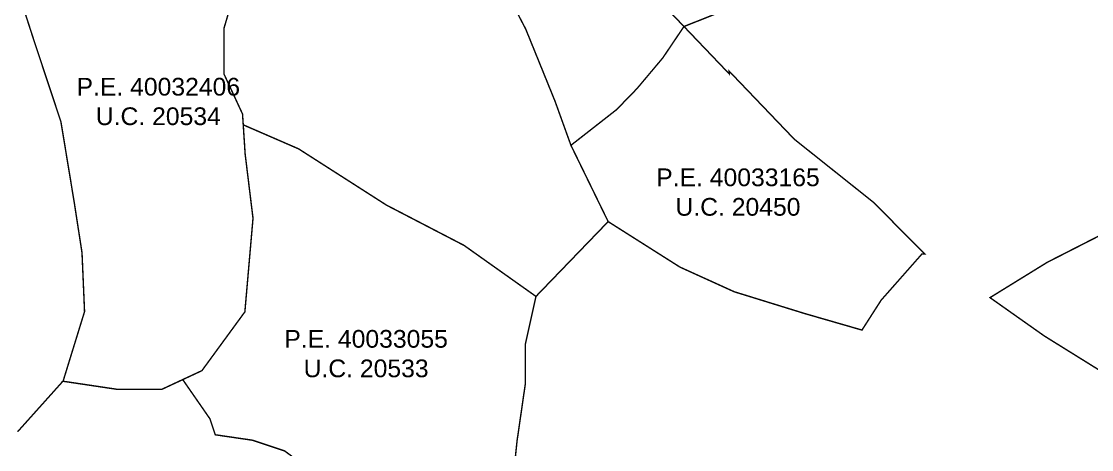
# Model space of a CAD drawing. Header units: metres. Extents: x 561401 to 594056, y 8460144 to 8508504.
# Drawn here: x 586600.1 to 586751.3, y 8502840.9 to 8502901.3 of the extents above; entities that cross this region are included whole.
import ezdxf

# ---------------------------------------------------------------- set-up
doc = ezdxf.new("R2010")
doc.units = ezdxf.units.M
for name, color, linetype in [('1.2. AFECTADOS BASE GRAFICA GORE', 76, 'Continuous'), ('1.2. AFECTADOS BASE GRAFICA SUNARP', 150, 'Continuous'), ('1.2. BASE GRAFICA SUNARP', 150, 'Continuous'), ('1.3 ETIQUETA P.E. Y U.C.', 1, 'Continuous')]:
    doc.layers.add(name, color=color, linetype=linetype)
doc.styles.add('Arial', font='arial.ttf', dxfattribs={"height": 1})

msp = doc.modelspace()

# ---------------------------------------------------------------- linework, layer by layer
at = {"layer": '1.2. AFECTADOS BASE GRAFICA GORE', "color": 64, "linetype": 'Continuous', "lineweight": -3, "const_width": 0.2}
msp.add_lwpolyline([(586682.54, 8502946.85), (586677.18, 8502955.41), (586673.77, 8502963.25), (586672.31, 8502965.07), (586670.24, 8502963.41), (586663.44, 8502958.19), (586657.57, 8502953.32), (586665.97, 8502938.98), (586679.01, 8502919.74), (586690.89, 8502903.57), (586693.71, 8502900.63), (586702.04, 8502903.93), (586707.06, 8502909.7), (586697.85, 8502922.4), (586693.38, 8502929.54), (586688.7, 8502937.01), (586682.54, 8502946.85)], close=True, dxfattribs=at)
at = {"layer": '1.2. AFECTADOS BASE GRAFICA SUNARP', "color": 64, "linetype": 'Continuous', "lineweight": -3, "const_width": 0.2}
for points in [[(586647.22, 8502947.26), (586655.2, 8502930.13), (586663.85, 8502914.64), (586671.35, 8502900.27), (586675.49, 8502890.09), (586677.74, 8502883.86), (586684.18, 8502888.89), (586687.05, 8502891.84), (586690.72, 8502896.2), (586693.71, 8502900.63), (586690.89, 8502903.57), (586679.01, 8502919.74), (586665.97, 8502938.98), (586657.57, 8502953.32), (586647.22, 8502947.26)], [(586624.58, 8502935.96), (586628.38, 8502923.38), (586631.39, 8502909.41), (586628.71, 8502900.35), (586628.71, 8502893.94), (586631.34, 8502888.28), (586631.44, 8502886.75), (586639.26, 8502883.36), (586651.69, 8502875.41), (586662.64, 8502869.73), (586672.8, 8502862.53), (586683, 8502873.09), (586677.74, 8502883.86), (586675.49, 8502890.09), (586671.35, 8502900.27), (586663.85, 8502914.64), (586655.2, 8502930.13), (586647.22, 8502947.26), (586624.58, 8502935.96)], [(586594.68, 8502920.87), (586601.92, 8502898.5), (586605.68, 8502887.19), (586607.55, 8502875.87), (586608.66, 8502868.7), (586609.02, 8502860.39), (586605.99, 8502850.58), (586605.96, 8502850.56), (586613.53, 8502849.43), (586619.95, 8502849.42), (586622.89, 8502850.79), (586625.6, 8502852.05), (586631.67, 8502860.35), (586632.82, 8502873.56), (586631.71, 8502882.62), (586631.44, 8502886.75), (586631.34, 8502888.28), (586628.71, 8502893.94), (586628.71, 8502900.35), (586631.39, 8502909.41), (586628.38, 8502923.38), (586624.58, 8502935.96), (586594.68, 8502920.87)]]:
    msp.add_lwpolyline(points, close=True, dxfattribs=at)
msp.add_lwpolyline([(586599.56, 8502843.43), (586605.96, 8502850.56), (586605.99, 8502850.58), (586609.02, 8502860.39), (586608.66, 8502868.7), (586607.55, 8502875.87), (586605.68, 8502887.19), (586601.92, 8502898.5), (586594.68, 8502920.87)], dxfattribs=at)
at = {"layer": '1.2. BASE GRAFICA SUNARP', "color": 64, "linetype": 'Continuous', "lineweight": -3, "const_width": 0.2}
for points in [[(586702.04, 8502903.93), (586693.71, 8502900.63), (586700.11, 8502893.94), (586700.1, 8502894.32), (586709.31, 8502884.71), (586720.45, 8502875.84), (586727.73, 8502868.53), (586727.34, 8502868.53), (586721.57, 8502862), (586718.86, 8502857.78), (586710.81, 8502860.1), (586700.81, 8502863.19), (586693.14, 8502866.67), (586683, 8502873.09), (586672.8, 8502862.53), (586671.29, 8502855.74), (586671.28, 8502850.08), (586670.13, 8502842.16), (586668.98, 8502831.22)], [(586760.81, 8502875.38), (586745.03, 8502867.34), (586736.95, 8502862.36), (586744.62, 8502856.95), (586760.75, 8502846.93)], [(586760.75, 8502846.93), (586744.62, 8502856.95), (586736.95, 8502862.36), (586745.03, 8502867.34), (586760.81, 8502875.38)], [(586637.29, 8502840.72), (586632.76, 8502842.23), (586627.49, 8502843), (586626.73, 8502845.26), (586622.89, 8502850.79), (586619.95, 8502849.42), (586613.53, 8502849.43), (586605.96, 8502850.56), (586599.56, 8502843.43)]]:
    msp.add_lwpolyline(points, dxfattribs=at)
for points in [[(586677.74, 8502883.86), (586683, 8502873.09), (586693.14, 8502866.67), (586700.81, 8502863.19), (586710.81, 8502860.1), (586718.86, 8502857.78), (586721.57, 8502862), (586727.34, 8502868.53), (586727.73, 8502868.53), (586720.45, 8502875.84), (586709.31, 8502884.71), (586700.1, 8502894.32), (586700.11, 8502893.94), (586693.71, 8502900.63), (586690.72, 8502896.2), (586687.05, 8502891.84), (586684.18, 8502888.89), (586677.74, 8502883.86)], [(586622.89, 8502850.79), (586626.73, 8502845.26), (586627.49, 8502843), (586632.76, 8502842.23), (586637.29, 8502840.72), (586642.94, 8502836.55), (586647.09, 8502832.39), (586650.85, 8502830.12), (586656.52, 8502826.71), (586667.38, 8502825.76), (586668.98, 8502831.22), (586670.13, 8502842.16), (586671.28, 8502850.08), (586671.29, 8502855.74), (586672.8, 8502862.53), (586662.64, 8502869.73), (586651.69, 8502875.41), (586639.26, 8502883.36), (586631.44, 8502886.75), (586631.71, 8502882.62), (586632.82, 8502873.56), (586631.67, 8502860.35), (586625.6, 8502852.05), (586622.89, 8502850.79)]]:
    msp.add_lwpolyline(points, close=True, dxfattribs=at)

# ---------------------------------------------------------------- texts
at = {"layer": '1.3 ETIQUETA P.E. Y U.C.', "color": 1, "char_height": 2.5, "attachment_point": 5, "style": 'Arial'}
for s, insert in [('P.E. 40032406\\PU.C. 20534', (586619.44, 8502890.03)), ('P.E. 40033165\\PU.C. 20450', (586701.34, 8502877.24)), ('P.E. 40033055\\PU.C. 20533', (586648.8, 8502854.44))]:
    msp.add_mtext(s, dxfattribs=dict(at, insert=insert))

doc.saveas('drawing.dxf')
